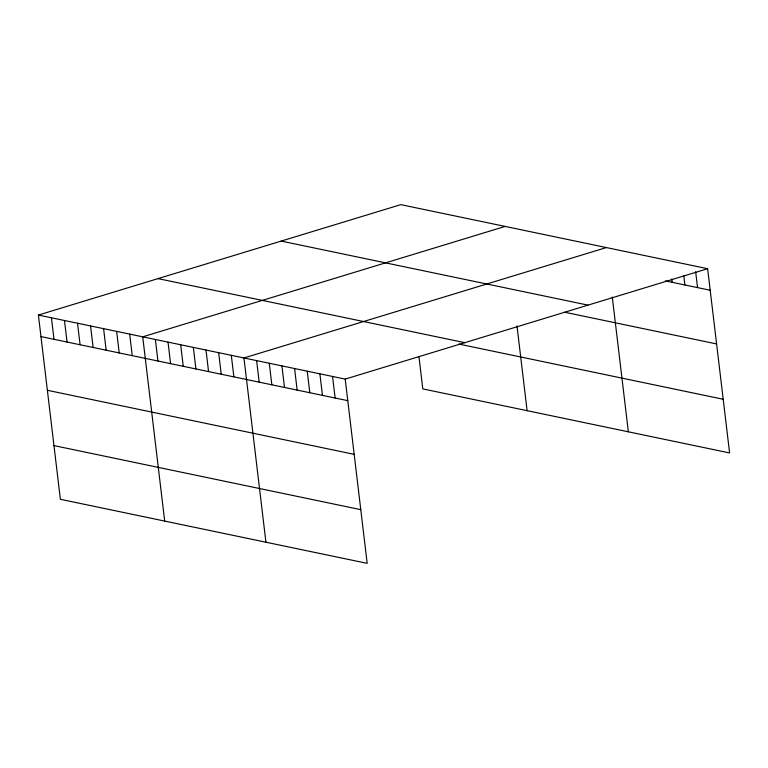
<?xml version="1.0" encoding="UTF-8"?>
<svg xmlns="http://www.w3.org/2000/svg" width="768" height="768" viewBox="0 0 768 768"><rect width="100%" height="100%" fill="white"/><g stroke="black" fill="none" stroke-linecap="round" stroke-linejoin="round"><path stroke-width="1.15" d="M38.4 315.053L345.206 379.104L367.181 563.357L60.374 499.296L38.4 315.053L400.819 204.643L707.626 268.704L729.6 452.947L422.794 388.896L418.925 356.458M505.142 226.426L142.714 336.826L164.688 521.078M606.384 247.565L243.955 357.965L265.93 542.218M345.206 379.104L707.626 268.704M665.328 280.886L710.198 290.256M281.222 241.075L588.029 305.136M564.73 312.24L716.602 343.939M157.997 278.611L464.803 342.672M458.774 344.054L723.197 399.264M40.973 336.595L347.779 400.656M47.376 390.288L354.182 454.349M53.971 445.603L360.778 509.664M695.654 271.728L697.546 287.606M683.808 275.894L684.883 284.966M671.827 278.928L672.23 282.326M612.288 297.082L628.358 431.818M516.998 325.872L527.107 410.678M332.554 376.464L335.117 398.016M319.891 373.824L322.464 395.366M307.238 371.174L309.811 392.726M294.586 368.534L297.149 390.086M281.923 365.894L284.496 387.446M269.27 363.254L271.843 384.806M256.618 360.605L259.181 382.157M231.302 355.325L233.875 376.877M218.65 352.685L221.222 374.237M205.997 350.035L208.56 371.587M193.334 347.395L195.907 368.947M180.682 344.755L183.254 366.307M168.029 342.115L170.592 363.667M155.366 339.466L157.939 361.018M129.677 334.109L132.24 355.661M116.64 331.382L119.203 352.934M103.594 328.656L106.166 350.208M90.557 325.939L93.13 347.491M77.52 323.213L80.083 344.765M64.483 320.496L67.046 342.048M51.437 317.77L54.01 339.322"/></g></svg>
